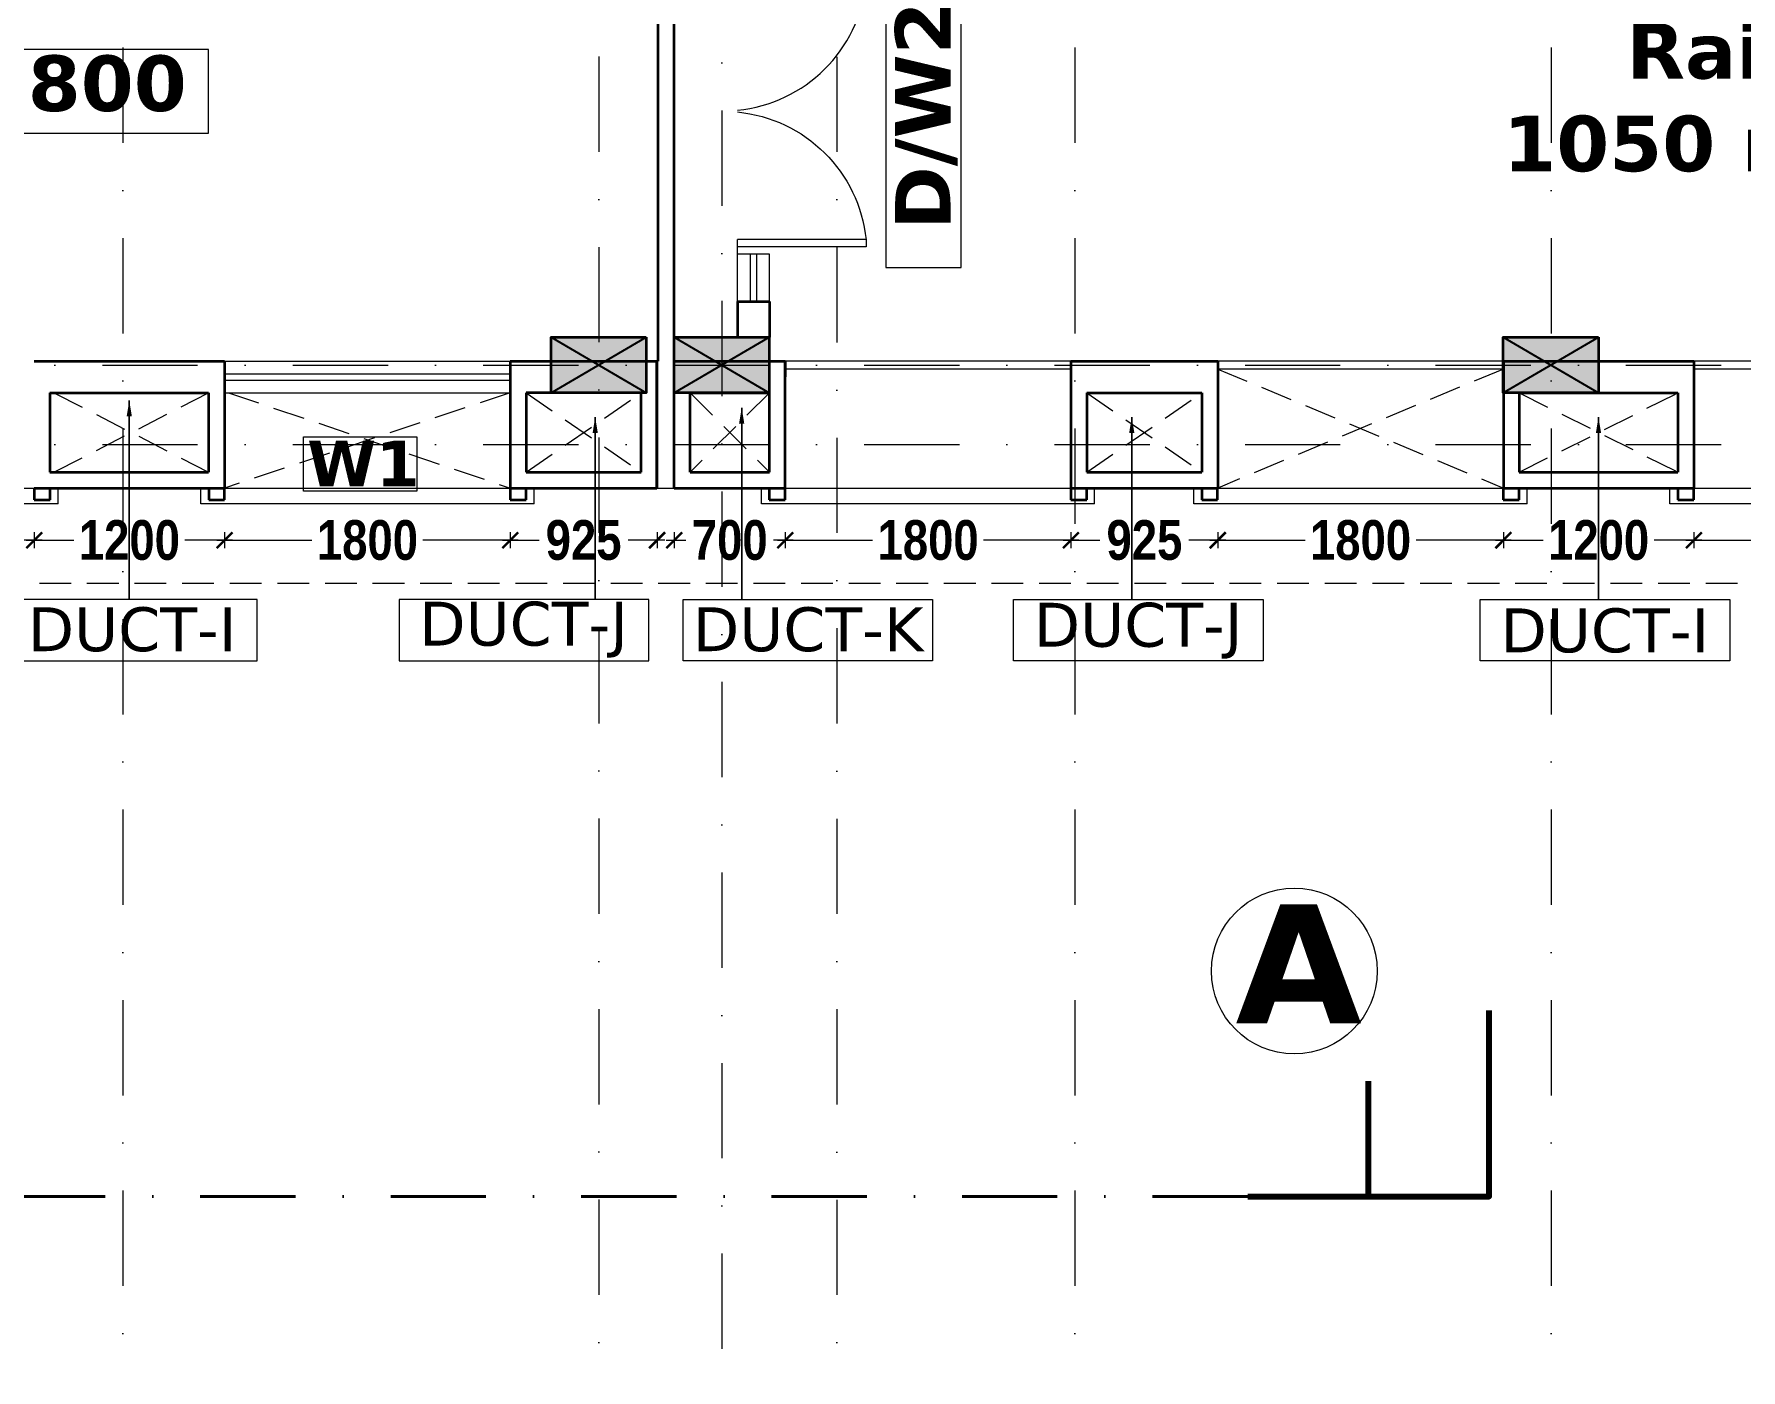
# Model space of a CAD drawing. Header units: millimetres. Extents: x -3092155 to 4513934, y -12317808 to 1850003.
# Drawn here: x -391892 to -381138, y -5533166 to -5524752 of the extents above; entities that cross this region are included whole.
import ezdxf

# ---------------------------------------------------------------- set-up
doc = ezdxf.new("R2010")
doc.units = ezdxf.units.MM
doc.header["$LTSCALE"] = 2
doc.header["$MEASUREMENT"] = 0
doc.header["$PDMODE"] = 34
doc.header["$PDSIZE"] = 500
for name, pattern in [('DASHDOT', [1, 0.5, -0.25, 0, -0.25]), ('DASHED2', [0.375, 0.25, -0.125]), ('HIDDEN', [0.375, 0.25, -0.125])]:
    doc.linetypes.add(name, pattern=pattern)
for name, color, linetype, lineweight in [('coloumn', 10, 'Continuous', 35), ('cornice', 12, 'Continuous', 25), ('D DIM', 250, 'Continuous', 9), ('DIM', 27, 'Continuous', 5), ('DOOR', 27, 'Continuous', 5), ('DUCT', 37, 'Continuous', 35), ('DW2', 10, 'Continuous', 9), ('expen. jt.', 130, 'Continuous', 35), ('glass', 5, 'Continuous', 15), ('GRID', 251, 'DASHDOT', 5), ('Layer1', 251, 'Continuous', 0), ('PROJ', 251, 'HIDDEN', 5), ('RAILING', 47, 'Continuous', 13), ('SILL', 74, 'Continuous', 9), ('TEXT', 7, 'Continuous', 13), ('VENTI', 162, 'Continuous', 5), ('W1', 162, 'Continuous', 5)]:
    doc.layers.add(name, color=color, linetype=linetype, lineweight=lineweight)
doc.layers.add('DOT', color=7, linetype='DASHED2', lineweight=0, true_color=0x89067c)
doc.layers.add('duct text', color=7, linetype='Continuous', lineweight=5, true_color=0x30182a)
doc.styles.add('door', font='arial.ttf', dxfattribs={"height": 70})
doc.styles.add('INNER DIM', font='ARIALNB.TTF', dxfattribs={"height": 250})
doc.styles.add('style2', font='verdana.ttf')
doc.dimstyles.new('DOOR', dxfattribs={"dimtxt": 100, "dimasz": 100, "dimexe": 25, "dimexo": 50, "dimgap": 25, "dimtad": 0, "dimtih": 1, "dimtoh": 1, "dimdec": 0, "dimzin": 3, "dimdsep": 46, "dimtxsty": 'door', "dimblk": 'OBLIQUE', "dimcen": 200, "dimclrd": 256, "dimclre": 256, "dimclrt": 256, "dimadec": 0, "dimazin": 0, "dimtfac": 1, "dimtdec": 0, "dimtofl": 0, "dimtmove": 2, "dimatfit": 3, "dimfxl": 300, "dimfxlon": 1, "dimfrac": 1, "dimtolj": 1, "dimtzin": 0, "dimlwd": -1, "dimlwe": -1, "dimarcsym": 0})
doc.dimstyles.new('external final', dxfattribs={"dimscale": 0, "dimtxt": 250, "dimasz": 100, "dimexe": 50, "dimexo": 50, "dimgap": 50, "dimtad": 0, "dimdec": 0, "dimzin": 0, "dimdsep": 46, "dimtxsty": 'INNER DIM', "dimblk": 'ARCHTICK', "dimcen": 100, "dimdle": 50, "dimclrd": 256, "dimclre": 256, "dimclrt": 256, "dimadec": 0, "dimazin": 0, "dimtfac": 1, "dimtdec": 0, "dimtix": 1, "dimtmove": 1, "dimatfit": 3, "dimfxl": 50, "dimfxlon": 1, "dimtolj": 1, "dimtzin": 0, "dimlwd": -1, "dimlwe": -1, "dimarcsym": 1})

# ---------------------------------------------------------------- blocks, each defined once
blk = doc.blocks.new('1000 DOOR R')
at = {"layer": 'DOOR', "color": 252, "ltscale": 200}
for p, q in [((-900, -900), (0, -900)), ((-900, -900), (-900, -950)), ((-900, -950), (0, -950)), ((0, -1000), (0, -900))]:
    blk.add_line(p, q, dxfattribs=at)
blk.add_arc((96, -1003), 1001, 95.4612, 174.0988, dxfattribs=at)
blk = doc.blocks.new('A$C44E84F5B')
at = {"layer": 'SILL', "ltscale": 0.1, "extrusion": (0, 0, -1), "xscale": -0.8999999999990947, "yscale": 0.8999999999990947, "zscale": -0.900000000403865, "rotation": 180}
blk.add_blockref('1000 DOOR R', (0, 900), dxfattribs=at)
at = {"layer": 'SILL', "ltscale": 0.1, "extrusion": (0, 0, -1), "xscale": 0.8999999999990947, "yscale": 0.8999999999990947, "zscale": -0.900000000403865}
blk.add_blockref('1000 DOOR R', (0, 900), dxfattribs=at)
blk = doc.blocks.new('_ArchTick')
at = {"color": 0, "linetype": 'ByBlock', "const_width": 0.15}
blk.add_lwpolyline([(-0.5, -0.5), (0.5, 0.5)], dxfattribs=at)
blk = doc.blocks.new('*D222')
at = {"layer": 'D DIM', "ltscale": 100, "transparency": 16777216}
for p, q in [((-381434, -5527890), (-381434, -5527990)), ((-379859, -5527890), (-379859, -5527990)), ((-381484, -5527940), (-380999, -5527940)), ((-379809, -5527940), (-380294, -5527940))]:
    blk.add_line(p, q, dxfattribs=at)
at = {"layer": 'Defpoints', "color": 0, "lineweight": 50, "ltscale": 100, "transparency": 16777216}
for p in [(-379859, -5527061), (-381434, -5527611), (-381434, -5527940)]:
    blk.add_point(p, dxfattribs=at)
at = {"layer": 'D DIM', "ltscale": 100, "transparency": 16777216, "xscale": 100, "yscale": 100, "zscale": 100, "rotation": 180}
blk.add_blockref('_ArchTick', (-381434, -5527940), dxfattribs=at)
at = {"layer": 'D DIM', "ltscale": 100, "transparency": 16777216, "xscale": 100, "yscale": 100, "zscale": 100}
blk.add_blockref('_ArchTick', (-379859, -5527940), dxfattribs=at)
at = {"layer": 'D DIM', "ltscale": 100, "transparency": 16777216, "insert": (-380646, -5527940), "char_height": 250, "attachment_point": 5, "style": 'INNER DIM'}
blk.add_mtext('\\A1;1575', dxfattribs=at)
blk = doc.blocks.new('*D223')
at = {"layer": 'D DIM', "ltscale": 100, "transparency": 16777216}
for p, q in [((-382634, -5527890), (-382634, -5527990)), ((-381434, -5527890), (-381434, -5527990)), ((-382684, -5527940), (-382384, -5527940)), ((-381384, -5527940), (-381684, -5527940))]:
    blk.add_line(p, q, dxfattribs=at)
at = {"layer": 'Defpoints', "color": 0, "lineweight": 50, "ltscale": 100, "transparency": 16777216}
for p in [(-382634, -5527611), (-381434, -5527611), (-382634, -5527940)]:
    blk.add_point(p, dxfattribs=at)
at = {"layer": 'D DIM', "ltscale": 100, "transparency": 16777216, "xscale": 100, "yscale": 100, "zscale": 100, "rotation": 180}
blk.add_blockref('_ArchTick', (-382634, -5527940), dxfattribs=at)
at = {"layer": 'D DIM', "ltscale": 100, "transparency": 16777216, "xscale": 100, "yscale": 100, "zscale": 100}
blk.add_blockref('_ArchTick', (-381434, -5527940), dxfattribs=at)
at = {"layer": 'D DIM', "ltscale": 100, "transparency": 16777216, "insert": (-382034, -5527940), "char_height": 250, "attachment_point": 5, "style": 'INNER DIM'}
blk.add_mtext('\\A1;1200', dxfattribs=at)
blk = doc.blocks.new('*D224')
at = {"layer": 'D DIM', "ltscale": 100, "transparency": 16777216}
for p, q in [((-384434, -5527890), (-384434, -5527990)), ((-382634, -5527890), (-382634, -5527990)), ((-384484, -5527940), (-383884, -5527940)), ((-382584, -5527940), (-383184, -5527940))]:
    blk.add_line(p, q, dxfattribs=at)
at = {"layer": 'Defpoints', "color": 0, "lineweight": 50, "ltscale": 100, "transparency": 16777216}
for p in [(-384434, -5527611), (-382634, -5527611), (-384434, -5527940)]:
    blk.add_point(p, dxfattribs=at)
at = {"layer": 'D DIM', "ltscale": 100, "transparency": 16777216, "xscale": 100, "yscale": 100, "zscale": 100, "rotation": 180}
blk.add_blockref('_ArchTick', (-384434, -5527940), dxfattribs=at)
at = {"layer": 'D DIM', "ltscale": 100, "transparency": 16777216, "xscale": 100, "yscale": 100, "zscale": 100}
blk.add_blockref('_ArchTick', (-382634, -5527940), dxfattribs=at)
at = {"layer": 'D DIM', "ltscale": 100, "transparency": 16777216, "insert": (-383534, -5527940), "char_height": 250, "attachment_point": 5, "style": 'INNER DIM'}
blk.add_mtext('\\A1;1800', dxfattribs=at)
blk = doc.blocks.new('*D225')
at = {"layer": 'D DIM', "ltscale": 100, "transparency": 16777216}
for p, q in [((-385359, -5527890), (-385359, -5527990)), ((-384434, -5527890), (-384434, -5527990)), ((-385409, -5527940), (-385176, -5527940)), ((-384384, -5527940), (-384616, -5527940))]:
    blk.add_line(p, q, dxfattribs=at)
at = {"layer": 'Defpoints', "color": 0, "lineweight": 50, "ltscale": 100, "transparency": 16777216}
for p in [(-385359, -5527611), (-384434, -5527611), (-385359, -5527940)]:
    blk.add_point(p, dxfattribs=at)
at = {"layer": 'D DIM', "ltscale": 100, "transparency": 16777216, "xscale": 100, "yscale": 100, "zscale": 100, "rotation": 180}
blk.add_blockref('_ArchTick', (-385359, -5527940), dxfattribs=at)
at = {"layer": 'D DIM', "ltscale": 100, "transparency": 16777216, "xscale": 100, "yscale": 100, "zscale": 100}
blk.add_blockref('_ArchTick', (-384434, -5527940), dxfattribs=at)
at = {"layer": 'D DIM', "ltscale": 100, "transparency": 16777216, "insert": (-384896, -5527940), "char_height": 250, "attachment_point": 5, "style": 'INNER DIM'}
blk.add_mtext('\\A1;925', dxfattribs=at)
blk = doc.blocks.new('*D226')
at = {"layer": 'D DIM', "ltscale": 100, "transparency": 16777216}
for p, q in [((-387159, -5527890), (-387159, -5527990)), ((-385359, -5527890), (-385359, -5527990)), ((-387209, -5527940), (-386609, -5527940)), ((-385309, -5527940), (-385909, -5527940))]:
    blk.add_line(p, q, dxfattribs=at)
at = {"layer": 'Defpoints', "color": 0, "lineweight": 50, "ltscale": 100, "transparency": 16777216}
for p in [(-387159, -5527611), (-385359, -5527611), (-387159, -5527940)]:
    blk.add_point(p, dxfattribs=at)
at = {"layer": 'D DIM', "ltscale": 100, "transparency": 16777216, "xscale": 100, "yscale": 100, "zscale": 100, "rotation": 180}
blk.add_blockref('_ArchTick', (-387159, -5527940), dxfattribs=at)
at = {"layer": 'D DIM', "ltscale": 100, "transparency": 16777216, "xscale": 100, "yscale": 100, "zscale": 100}
blk.add_blockref('_ArchTick', (-385359, -5527940), dxfattribs=at)
at = {"layer": 'D DIM', "ltscale": 100, "transparency": 16777216, "insert": (-386259, -5527940), "char_height": 250, "attachment_point": 5, "style": 'INNER DIM'}
blk.add_mtext('\\A1;1800', dxfattribs=at)
blk = doc.blocks.new('*D227')
at = {"layer": 'D DIM', "ltscale": 100, "transparency": 16777216}
for p, q in [((-387859, -5527890), (-387859, -5527990)), ((-387159, -5527890), (-387159, -5527990)), ((-387909, -5527940), (-387785, -5527940)), ((-387109, -5527940), (-387233, -5527940))]:
    blk.add_line(p, q, dxfattribs=at)
at = {"layer": 'Defpoints', "color": 0, "lineweight": 50, "ltscale": 100, "transparency": 16777216}
for p in [(-387859, -5527611), (-387159, -5527611), (-387859, -5527940)]:
    blk.add_point(p, dxfattribs=at)
at = {"layer": 'D DIM', "ltscale": 100, "transparency": 16777216, "xscale": 100, "yscale": 100, "zscale": 100, "rotation": 180}
blk.add_blockref('_ArchTick', (-387859, -5527940), dxfattribs=at)
at = {"layer": 'D DIM', "ltscale": 100, "transparency": 16777216, "xscale": 100, "yscale": 100, "zscale": 100}
blk.add_blockref('_ArchTick', (-387159, -5527940), dxfattribs=at)
at = {"layer": 'D DIM', "ltscale": 100, "transparency": 16777216, "insert": (-387509, -5527940), "char_height": 250, "attachment_point": 5, "style": 'INNER DIM'}
blk.add_mtext('\\A1;700', dxfattribs=at)
blk = doc.blocks.new('*D228')
at = {"layer": 'D DIM', "ltscale": 100, "transparency": 16777216}
for p, q in [((-388892, -5527890), (-388892, -5527990)), ((-387967, -5527890), (-387967, -5527990)), ((-388942, -5527940), (-388710, -5527940)), ((-387917, -5527940), (-388150, -5527940))]:
    blk.add_line(p, q, dxfattribs=at)
at = {"layer": 'Defpoints', "color": 0, "lineweight": 50, "ltscale": 100, "transparency": 16777216}
for p in [(-388892, -5527611), (-387967, -5527611), (-388892, -5527940)]:
    blk.add_point(p, dxfattribs=at)
at = {"layer": 'D DIM', "ltscale": 100, "transparency": 16777216, "xscale": 100, "yscale": 100, "zscale": 100, "rotation": 180}
blk.add_blockref('_ArchTick', (-388892, -5527940), dxfattribs=at)
at = {"layer": 'D DIM', "ltscale": 100, "transparency": 16777216, "xscale": 100, "yscale": 100, "zscale": 100}
blk.add_blockref('_ArchTick', (-387967, -5527940), dxfattribs=at)
at = {"layer": 'D DIM', "ltscale": 100, "transparency": 16777216, "insert": (-388430, -5527940), "char_height": 250, "attachment_point": 5, "style": 'INNER DIM'}
blk.add_mtext('\\A1;925', dxfattribs=at)
blk = doc.blocks.new('*D229')
at = {"layer": 'D DIM', "ltscale": 100, "transparency": 16777216}
for p, q in [((-390692, -5527890), (-390692, -5527990)), ((-388892, -5527890), (-388892, -5527990)), ((-390742, -5527940), (-390142, -5527940)), ((-388842, -5527940), (-389442, -5527940))]:
    blk.add_line(p, q, dxfattribs=at)
at = {"layer": 'Defpoints', "color": 0, "lineweight": 50, "ltscale": 100, "transparency": 16777216}
for p in [(-390692, -5527611), (-388892, -5527611), (-390692, -5527940)]:
    blk.add_point(p, dxfattribs=at)
at = {"layer": 'D DIM', "ltscale": 100, "transparency": 16777216, "xscale": 100, "yscale": 100, "zscale": 100, "rotation": 180}
blk.add_blockref('_ArchTick', (-390692, -5527940), dxfattribs=at)
at = {"layer": 'D DIM', "ltscale": 100, "transparency": 16777216, "xscale": 100, "yscale": 100, "zscale": 100}
blk.add_blockref('_ArchTick', (-388892, -5527940), dxfattribs=at)
at = {"layer": 'D DIM', "ltscale": 100, "transparency": 16777216, "insert": (-389792, -5527940), "char_height": 250, "attachment_point": 5, "style": 'INNER DIM'}
blk.add_mtext('\\A1;1800', dxfattribs=at)
blk = doc.blocks.new('*D230')
at = {"layer": 'D DIM', "ltscale": 100, "transparency": 16777216}
for p, q in [((-391892, -5527890), (-391892, -5527990)), ((-390692, -5527890), (-390692, -5527990)), ((-391942, -5527940), (-391642, -5527940)), ((-390642, -5527940), (-390942, -5527940))]:
    blk.add_line(p, q, dxfattribs=at)
at = {"layer": 'Defpoints', "color": 0, "lineweight": 50, "ltscale": 100, "transparency": 16777216}
for p in [(-391892, -5527611), (-390692, -5527611), (-391892, -5527940)]:
    blk.add_point(p, dxfattribs=at)
at = {"layer": 'D DIM', "ltscale": 100, "transparency": 16777216, "xscale": 100, "yscale": 100, "zscale": 100, "rotation": 180}
blk.add_blockref('_ArchTick', (-391892, -5527940), dxfattribs=at)
at = {"layer": 'D DIM', "ltscale": 100, "transparency": 16777216, "xscale": 100, "yscale": 100, "zscale": 100}
blk.add_blockref('_ArchTick', (-390692, -5527940), dxfattribs=at)
at = {"layer": 'D DIM', "ltscale": 100, "transparency": 16777216, "insert": (-391292, -5527940), "char_height": 250, "attachment_point": 5, "style": 'INNER DIM'}
blk.add_mtext('\\A1;1200', dxfattribs=at)
blk = doc.blocks.new('*D231')
at = {"layer": 'D DIM', "ltscale": 100, "transparency": 16777216}
for p, q in [((-393692, -5527890), (-393692, -5527990)), ((-391892, -5527890), (-391892, -5527990)), ((-393742, -5527940), (-393142, -5527940)), ((-391842, -5527940), (-392442, -5527940))]:
    blk.add_line(p, q, dxfattribs=at)
at = {"layer": 'Defpoints', "color": 0, "lineweight": 50, "ltscale": 100, "transparency": 16777216}
for p in [(-393692, -5527011), (-391892, -5527611), (-393692, -5527940)]:
    blk.add_point(p, dxfattribs=at)
at = {"layer": 'D DIM', "ltscale": 100, "transparency": 16777216, "xscale": 100, "yscale": 100, "zscale": 100, "rotation": 180}
blk.add_blockref('_ArchTick', (-393692, -5527940), dxfattribs=at)
at = {"layer": 'D DIM', "ltscale": 100, "transparency": 16777216, "xscale": 100, "yscale": 100, "zscale": 100}
blk.add_blockref('_ArchTick', (-391892, -5527940), dxfattribs=at)
at = {"layer": 'D DIM', "ltscale": 100, "transparency": 16777216, "insert": (-392792, -5527940), "char_height": 250, "attachment_point": 5, "style": 'INNER DIM'}
blk.add_mtext('\\A1;1800', dxfattribs=at)
blk = doc.blocks.new('S.F')
at = {"layer": 'coloumn', "ltscale": 100}
for points in [[(97635, -5834856), (97635, -5835206), (97035, -5835206), (97035, -5834856)], [(98410, -5834856), (98410, -5835206), (97810, -5835206), (97810, -5834856)], [(103635, -5834856), (103635, -5835206), (103035, -5835206), (103035, -5834856)]]:
    blk.add_hatch(color=256, dxfattribs=at).paths.add_polyline_path(points)
at = {"layer": 'coloumn', "lineweight": 25, "ltscale": 100}
for p, q in [((97035, -5835206), (97635, -5834856)), ((97035, -5834856), (97635, -5835206)), ((97810, -5835206), (98410, -5834856)), ((97810, -5834856), (98410, -5835206)), ((103035, -5835206), (103635, -5834856)), ((103035, -5834856), (103635, -5835206))]:
    blk.add_line(p, q, dxfattribs=at)
at = {"layer": 'coloumn', "ltscale": 100}
for points in [[(97635, -5834856), (97635, -5835206), (97035, -5835206), (97035, -5834856)], [(98410, -5834856), (98410, -5835206), (97810, -5835206), (97810, -5834856)], [(103635, -5834856), (103635, -5835206), (103035, -5835206), (103035, -5834856)]]:
    blk.add_lwpolyline(points, close=True, dxfattribs=at)
blk = doc.blocks.new('_Oblique')
at = {"color": 0, "linetype": 'ByBlock', "lineweight": -2}
blk.add_line((-0.5, -0.5), (0.5, 0.5), dxfattribs=at)
blk = doc.blocks.new('tyyhht')
at = {"layer": 'DUCT', "ltscale": 100}
for p, q in [((-456314, -5835881), (-456314, -5835806)), ((-456214, -5835806), (-456214, -5835881)), ((-454414, -5835881), (-454414, -5835806)), ((-454314, -5835806), (-454314, -5835881)), ((-456214, -5835881), (-456314, -5835881)), ((-454314, -5835881), (-454414, -5835881))]:
    blk.add_line(p, q, dxfattribs=at)
at = {"layer": 'SILL', "ltscale": 100}
for p, q in [((-456364, -5835906), (-456364, -5835806)), ((-454264, -5835906), (-454264, -5835806)), ((-456364, -5835906), (-454264, -5835906))]:
    blk.add_line(p, q, dxfattribs=at)
blk = doc.blocks.new('hyh')
at = {"layer": 'duct text', "ltscale": 0.1}
for points in [[(-128805, -5572689), (-127232, -5572689), (-127232, -5572303), (-128805, -5572303)], [(-126338, -5572689), (-124765, -5572689), (-124765, -5572303), (-126338, -5572303)], [(-122976, -5572689), (-124548, -5572689), (-124548, -5572303), (-122976, -5572303)], [(-122466, -5572303), (-120893, -5572303), (-120893, -5572689), (-122466, -5572689)], [(-119525, -5572303), (-117952, -5572303), (-117952, -5572689), (-119525, -5572689)]]:
    blk.add_lwpolyline(points, close=True, dxfattribs=at)
at = {"layer": 'duct text', "ltscale": 0.1, "char_height": 276.64, "width": 1547.24, "attachment_point": 5, "style": 'style2'}
for s, insert in [('\\pt3043;DUCT-J', (-125553, -5572493)), ('\\pt3043;DUCT-J', (-121681, -5572500)), ('\\pt3043;DUCT-I', (-128020, -5572493)), ('\\pt3043;DUCT-K', (-123760, -5572493)), ('\\pt3043;DUCT-I', (-118740, -5572500))]:
    blk.add_mtext(s, dxfattribs=dict(at, insert=insert))
at = {"layer": 'duct text', "ltscale": 0.1}
for points in [[(-128038, -5571050), (-128038, -5572303), (-128038, -5571050)], [(-124179, -5571095), (-124179, -5572303), (-124179, -5571095)], [(-125102, -5571154), (-125102, -5572303), (-125102, -5571154)], [(-121721, -5571154), (-121721, -5572303), (-121721, -5571154)], [(-118780, -5571154), (-118780, -5572303), (-118780, -5571154)]]:
    blk.add_leader(points, dimstyle='DOOR', dxfattribs=at)

msp = doc.modelspace()

# ---------------------------------------------------------------- linework, layer by layer
at = {"layer": 'DIM', "lineweight": 80, "ltscale": 100}
for points in [[(-384245.2, -5532074.3), (-382723.2, -5532074.3), (-382723.2, -5530901.3)], [(-383484.2, -5532074.3), (-383484.2, -5531346.8)]]:
    msp.add_lwpolyline(points, dxfattribs=at)
at = {"layer": 'DIM', "ltscale": 100}
msp.add_circle((-383951.4, -5530653.6), 522.2, dxfattribs=at)
at = {"layer": 'DOT', "ltscale": 400}
for p, q in [((-382634.3, -5526861.2), (-384434.3, -5527611.2)), ((-384434.3, -5526861.2), (-382634.3, -5527611.2)), ((-391767.2, -5527511.2), (-390792.7, -5527011.2)), ((-391767.2, -5527011.2), (-390792.7, -5527511.2)), ((-388892.7, -5527011.2), (-390692.7, -5527611.2)), ((-390667.2, -5527011.2), (-388892.7, -5527611.2)), ((-388792.7, -5527511.2), (-388067.7, -5527011.2)), ((-388792.7, -5527011.2), (-388067.7, -5527511.2)), ((-387259.3, -5527011.2), (-387759.3, -5527511.2)), ((-387759.3, -5527011.2), (-387259.3, -5527511.2)), ((-385259.3, -5527511.2), (-384534.3, -5527011.2)), ((-385259.3, -5527011.2), (-384534.3, -5527511.2)), ((-382534.3, -5527511.2), (-381534.3, -5527011.2)), ((-382534.3, -5527011.2), (-381534.3, -5527511.2)), ((-392759.3, -5528211.2), (-379859.3, -5528211.2))]:
    msp.add_line(p, q, dxfattribs=at)
at = {"layer": 'DOT', "linetype": 'Continuous', "ltscale": 400}
msp.add_line((-393359.3, -5527611.2), (-379859.7, -5527611.2), dxfattribs=at)
at = {"layer": 'DUCT', "ltscale": 100}
for p, q in [((-387459.4, -5526436.2), (-387459.4, -5526661.2)), ((-387459.4, -5526436.2), (-387259.8, -5526436.2)), ((-387259.4, -5526436.2), (-387259.4, -5526661.2)), ((-391892.7, -5526811.2), (-390692.3, -5526811.2)), ((-390692.7, -5526811.2), (-390692.7, -5527611.2)), ((-388892.7, -5526811.2), (-387967.7, -5526811.2)), ((-388892.7, -5526811.2), (-388892.7, -5527611.2)), ((-387967.7, -5526811.2), (-387967.7, -5527611.2)), ((-387967.7, -5527611.2), (-387967.7, -5526811.2)), ((-387858.4, -5526811.2), (-387859.3, -5526811.2)), ((-387859.3, -5526811.2), (-387159.3, -5526811.2)), ((-387859.3, -5527611.2), (-387859.3, -5526811.2)), ((-387159.3, -5526811.2), (-387159.3, -5526911.2)), ((-387159.3, -5527611.2), (-387159.3, -5526811.2)), ((-385359.3, -5526811.2), (-384434.3, -5526811.2)), ((-385359.3, -5526811.2), (-385359.3, -5527611.2)), ((-384434.3, -5526811.2), (-384434.3, -5527611.2)), ((-382634.3, -5526811.2), (-382634.3, -5527611.2)), ((-382634.3, -5526811.2), (-381434.3, -5526811.2)), ((-381434.3, -5526811.2), (-381434.3, -5527611.2)), ((-391792.7, -5527011.2), (-390792.7, -5527011.2)), ((-391792.7, -5527011.2), (-391792.7, -5527511.2)), ((-390792.7, -5527011.2), (-390792.7, -5527511.2)), ((-388792.7, -5527011.2), (-388792.7, -5527511.2)), ((-388067.7, -5527011.2), (-388792.7, -5527011.2)), ((-388067.7, -5527511.2), (-388067.7, -5527011.2)), ((-387759.3, -5527511.2), (-387759.3, -5527011.2)), ((-387759.3, -5527011.2), (-387259.3, -5527011.2)), ((-387259.3, -5527511.2), (-387259.3, -5527011.2)), ((-385259.3, -5527011.2), (-384534.3, -5527011.2)), ((-385259.3, -5527011.2), (-385259.3, -5527511.2)), ((-384534.3, -5527011.2), (-384534.3, -5527511.2)), ((-382534.3, -5527011.2), (-381534.3, -5527011.2)), ((-382534.3, -5527011.2), (-382534.3, -5527511.2)), ((-381534.3, -5527011.2), (-381534.3, -5527511.2)), ((-391792.7, -5527511.2), (-390792.7, -5527511.2)), ((-388792.7, -5527511.2), (-388067.7, -5527511.2)), ((-387759.3, -5527511.2), (-387259.3, -5527511.2)), ((-385259.3, -5527511.2), (-384534.3, -5527511.2)), ((-382534.3, -5527511.2), (-381534.3, -5527511.2)), ((-391892.7, -5527611.2), (-390692.3, -5527611.2)), ((-391891.9, -5527611.2), (-391891.9, -5527686.2)), ((-391891.9, -5527686.2), (-391791.9, -5527686.2)), ((-391791.9, -5527686.2), (-391791.9, -5527611.2)), ((-388892.7, -5527611.2), (-387967.7, -5527611.2)), ((-387859.3, -5527611.2), (-387159.3, -5527611.2)), ((-385359.3, -5527611.2), (-384434.3, -5527611.2)), ((-382634.3, -5527611.2), (-381434.3, -5527611.2)), ((-381534.7, -5527611.2), (-381534.7, -5527686.2)), ((-381534.7, -5527686.2), (-381434.7, -5527686.2)), ((-381434.7, -5527686.2), (-381434.7, -5527611.2))]:
    msp.add_line(p, q, dxfattribs=at)
at = {"layer": 'DW2', "ltscale": 100}
msp.add_lwpolyline([(-386525.3, -5524410.4), (-386525.3, -5526221.7), (-386049.7, -5526221.7), (-386049.7, -5524410.4)], close=True, dxfattribs=at)
at = {"layer": 'expen. jt.', "ltscale": 100}
for p, q in [((-387959.4, -5526811.2), (-387959.3, -5514061.2)), ((-387859.3, -5527011.2), (-387859.3, -5514611.2))]:
    msp.add_line(p, q, dxfattribs=at)
at = {"layer": 'glass', "ltscale": 100}
for p, q in [((-387379.8, -5526136.2), (-387379.8, -5526436.2)), ((-387339.8, -5526136.2), (-387339.8, -5526436.2)), ((-390692.7, -5526891.2), (-388892.7, -5526891.2)), ((-390692.7, -5526931.2), (-388892.7, -5526931.2))]:
    msp.add_line(p, q, dxfattribs=at)
at = {"layer": 'GRID', "color": 5, "ltscale": 600}
for p, q in [((-387559.4, -5497630.3), (-387559.4, -5586432.3)), ((-388333.9, -5498490.8), (-388333.9, -5585574.1)), ((-386834.4, -5498491.7), (-386834.4, -5585573.1)), ((-391333.9, -5499634.4), (-391333.9, -5584428.2)), ((-385333.9, -5499634.4), (-385333.9, -5584428.2)), ((-382333.9, -5499634.4), (-382333.9, -5584428.2))]:
    msp.add_line(p, q, dxfattribs=at)
at = {"layer": 'GRID', "color": 6, "ltscale": 600}
for p, q in [((-461068.2, -5526836.2), (-366440.7, -5526836.2)), ((-461068.2, -5527336.2), (-366440.7, -5527336.2))]:
    msp.add_line(p, q, dxfattribs=at)
at = {"layer": 'Layer1', "ltscale": 100}
msp.add_lwpolyline([(-390794.5, -5524849.3), (-393857.1, -5524849.3), (-393857.1, -5525376.4), (-390794.5, -5525376.4)], close=True, dxfattribs=at)
at = {"layer": 'PROJ', "linetype": 'DASHDOT', "lineweight": 40, "ltscale": 600}
msp.add_line((-384244.8, -5532074.3), (-447943.8, -5532074.3), dxfattribs=at)
at = {"layer": 'RAILING', "ltscale": 100}
for p, q in [((-385359.3, -5526811.2), (-387159.3, -5526811.2)), ((-382634.3, -5526811.2), (-384434.3, -5526811.2)), ((-379859.3, -5526811.2), (-381434.3, -5526811.2)), ((-385359.3, -5526861.2), (-387159.3, -5526861.2)), ((-382634.3, -5526861.2), (-384434.3, -5526861.2)), ((-379859.3, -5526861.2), (-381434.3, -5526861.2))]:
    msp.add_line(p, q, dxfattribs=at)
at = {"layer": 'SILL', "ltscale": 100}
for p, q in [((-387459.8, -5526136.2), (-387259.8, -5526136.2)), ((-387459.8, -5526436.2), (-387459.8, -5526136.2)), ((-387259.8, -5526136.2), (-387259.8, -5526436.2)), ((-390692.7, -5526811.2), (-388892.7, -5526811.2)), ((-390692.7, -5527011.2), (-388892.7, -5527011.2)), ((-391741.9, -5527711.2), (-391741.9, -5527611.2)), ((-381584.3, -5527711.2), (-381584.3, -5527611.2)), ((-391741.9, -5527711.2), (-393359, -5527711.2)), ((-379859.7, -5527711.2), (-381584.3, -5527711.2))]:
    msp.add_line(p, q, dxfattribs=at)
at = {"layer": 'VENTI', "ltscale": 100}
msp.add_lwpolyline([(-390195.8, -5527288.7), (-389480.8, -5527288.7), (-389480.8, -5527630.6), (-390195.8, -5527630.6)], close=True, dxfattribs=at)

# ---------------------------------------------------------------- block references
at = {"layer": 'coloumn'}
msp.add_blockref('S.F', (-485670.2, 308195), dxfattribs=at)
at = {"layer": 'cornice', "color": 3, "lineweight": 50}
msp.add_blockref('hyh', (-263254.8, 43989.8), dxfattribs=at)
at = {"layer": 'cornice', "color": 3, "lineweight": 50, "xscale": -1}
for p in [(-845106, 308195), (-841573.8, 308195), (-838848.7, 308195)]:
    msp.add_blockref('tyyhht', p, dxfattribs=at)
at = {"layer": 'DOOR', "ltscale": 100}
msp.add_blockref('A$C44E84F5B', (-387459.8, -5526136.2), dxfattribs=at)

# ---------------------------------------------------------------- texts
at = {"layer": 'DW2', "ltscale": 0.1, "insert": (-386270.1, -5525263.7), "char_height": 350, "width": 1820.545, "attachment_point": 5, "rotation": 90, "style": 'style2'}
msp.add_mtext('\\A1;\\pt3850;{\\fVerdana|b1|i0|c0|p34;D/W2}', dxfattribs=at)
at = {"layer": 'TEXT', "ltscale": 0.1, "attachment_point": 5, "style": 'style2'}
for s, insert, char_height in [('{\\fVerdana|b1|i0|c0|p34;Railing \\P1050 mm ht. }', (-380922.9, -5525151.7), 350), ('\\pt3850;{\\fVerdana|b1|i0|c0|p34;LVL+8800}', (-392291.2, -5525064.2), 350), ('\\pt8250;{\\fVerdana|b1|i0|c0|p34;A}', (-383924.3, -5530607.7), 750)]:
    msp.add_mtext(s, dxfattribs=dict(at, insert=insert, char_height=char_height))
at = {"layer": 'W1', "ltscale": 100, "insert": (-390171.9, -5527313), "char_height": 287, "width": 641.269, "attachment_point": 1, "style": 'style2'}
msp.add_mtext('{\\fVerdana|b1|i0|c0|p34;W1}', dxfattribs=at)

# ---------------------------------------------------------------- dimensions: what is measured, and where the dimension line sits
at = {"layer": 'D DIM', "ltscale": 100}
for base, p1, p2, picture, middle in [((-393692.2, -5527939.9), (-391892.2, -5527611.2), (-393692.2, -5527011.2), '*D231', (-392792.2, -5527939.9)), ((-381433.9, -5527939.9), (-379858.9, -5527061.2), (-381433.9, -5527611.2), '*D222', (-380646.4, -5527939.9)), ((-391892.2, -5527939.9), (-390691.9, -5527611.2), (-391892.2, -5527611.2), '*D230', (-391292, -5527939.9)), ((-390691.9, -5527939.9), (-388892.2, -5527611.2), (-390691.9, -5527611.2), '*D229', (-389792, -5527939.9)), ((-388892.2, -5527939.9), (-387967.2, -5527611.2), (-388892.2, -5527611.2), '*D228', (-388429.7, -5527939.9)), ((-387858.9, -5527939.9), (-387158.9, -5527611.2), (-387858.9, -5527611.2), '*D227', (-387508.9, -5527939.9)), ((-387158.9, -5527939.9), (-385358.9, -5527611.2), (-387158.9, -5527611.2), '*D226', (-386258.9, -5527939.9)), ((-385358.9, -5527939.9), (-384433.9, -5527611.2), (-385358.9, -5527611.2), '*D225', (-384896.4, -5527939.9)), ((-384433.9, -5527939.9), (-382633.9, -5527611.2), (-384433.9, -5527611.2), '*D224', (-383533.9, -5527939.9)), ((-382633.9, -5527939.9), (-381433.9, -5527611.2), (-382633.9, -5527611.2), '*D223', (-382033.9, -5527939.9))]:
    dim = msp.add_linear_dim(base=base, p1=p1, p2=p2, dimstyle='external final', override={"dimscale": 1}, dxfattribs=at)
    dim.commit()
    dim.dimension.update_dxf_attribs({"geometry": picture, "text_midpoint": middle})

doc.saveas('drawing.dxf')
